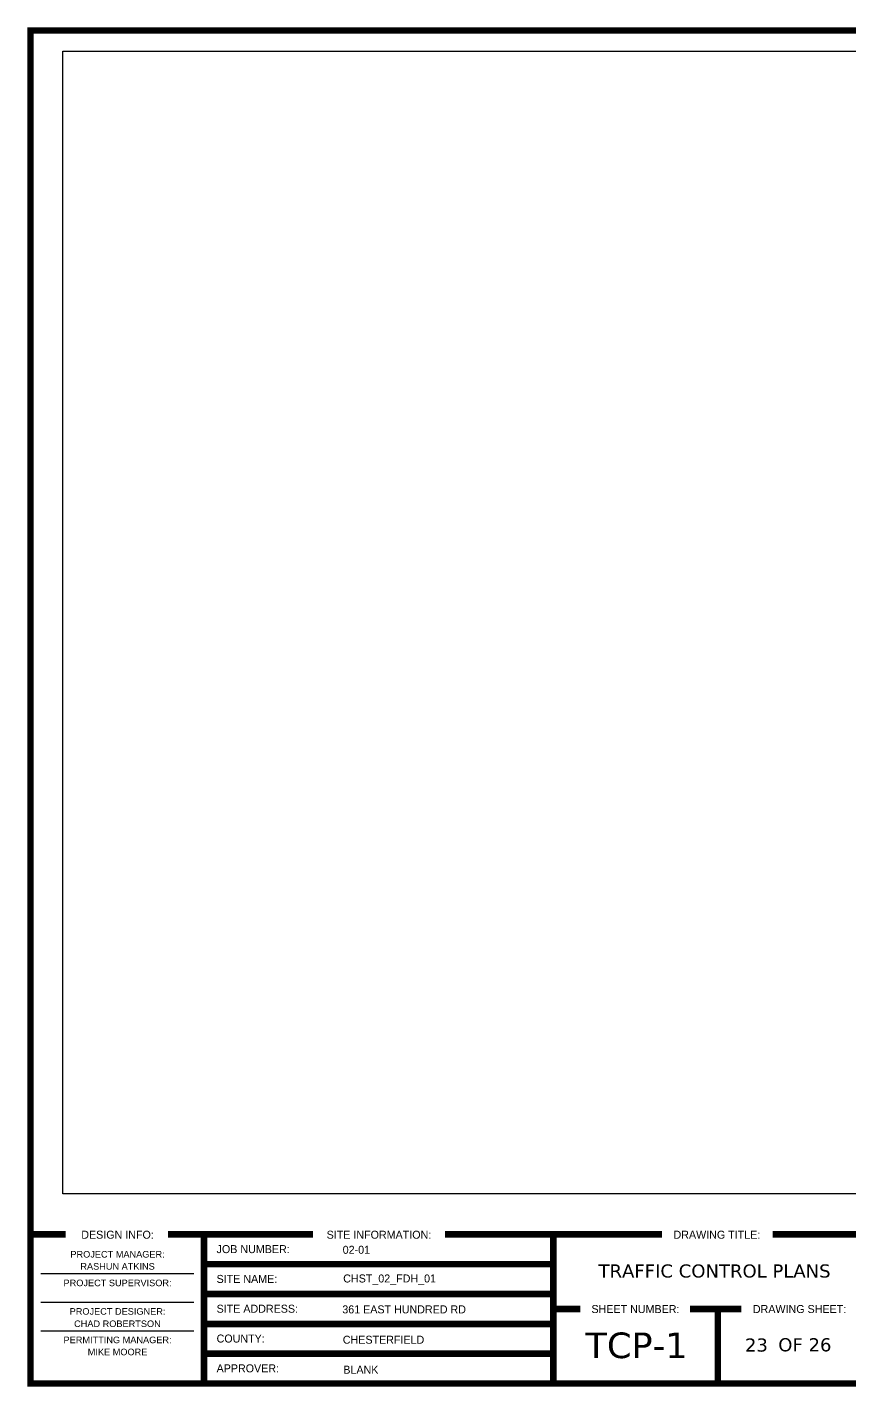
# Paper-space layout 'TCP-1' of a CAD drawing. Extents: x 0.2 to 16.8, y 0.2 to 14.8.
# Drawn here: x 0.23 to 6.49, y 0.22 to 10.57 of the extents above; entities that cross this region are included whole.
import ezdxf
from ezdxf.enums import TextEntityAlignment as Align

# ---------------------------------------------------------------- set-up
doc = ezdxf.new("R2010")
doc.units = 0
doc.header["$MEASUREMENT"] = 0
doc.linetypes.add('TEST', pattern=[95.846331, 41.216495, -5.729725, 7.441326, -7.70708, 25.513098, -8.238607])
doc.layers.get('DefPoints').update_dxf_attribs({"color": 1, "lineweight": 0})
doc.layers.add('Default', color=7, linetype='Continuous', lineweight=25)
doc.styles.add('Arial', font='arial.ttf')
doc.styles.add('MCI', font='FRADM.TTF')
doc.styles.add('Verdana', font='verdana.ttf')
picture_1 = doc.add_image_def('image2.png', size_in_pixel=(649, 765))

# ---------------------------------------------------------------- blocks, each defined once
blk = doc.blocks.new('ALL PAGES BORDER')
at = {"color": 0, "const_width": 0.05}
for points in [[(0.251, 1.382), (0.251, 0.246), (16.753, 0.246), (16.753, 1.382), (8.427, 1.382)], [(0.519, 1.382), (0.251, 1.382)], [(1.298, 1.382), (1.573, 1.382)], [(2.401, 1.382), (1.573, 1.382)], [(5.06, 1.382), (3.407, 1.382)], [(4.231, 0.246), (4.231, 1.382)], [(7.539, 1.382), (5.901, 1.382)], [(1.573, 1.155), (4.231, 1.155)], [(1.573, 0.928), (4.231, 0.928)], [(4.437, 0.814), (4.231, 0.814)], [(5.662, 0.814), (5.272, 0.814)], [(5.484, 0.814), (5.484, 0.246)], [(1.573, 0.7), (4.231, 0.7)], [(1.573, 0.473), (4.231, 0.473)]]:
    blk.add_lwpolyline(points, dxfattribs=at)
at = {"color": 0}
blk.add_lwpolyline([(1.573, 1.382, 0.05, 0.05, 0), (1.573, 0.246, 0, 0, 0)], format="xyseb", dxfattribs=at)
at = {"color": 0, "linetype": 'TEST'}
for points in [[(1.494, 1.08), (0.33, 1.08)], [(1.494, 0.862), (0.33, 0.862)], [(1.494, 0.645), (0.33, 0.645)]]:
    blk.add_lwpolyline(points, dxfattribs=at)
for p in [(1.573, 1.155), (1.573, 0.928), (1.573, 0.7), (1.573, 0.473)]:
    blk.add_point(p)
at = {"transparency": 33554687}
for s, height, style, p in [('DESIGN INFO:', 0.06092, 'MCI', (0.914, 1.379)), ('SITE INFORMATION:', 0.06092, 'MCI', (2.904, 1.379)), ('DRAWING TITLE:', 0.06092, 'MCI', (5.477, 1.379)), ('PROJECT MANAGER:', 0.05, 'Arial', (0.914, 1.23)), ('RASHUN ATKINS', 0.05, 'Arial', (0.914, 1.138)), ('PROJECT SUPERVISOR:', 0.05, 'Arial', (0.914, 1.012)), ('SHEET NUMBER:', 0.06092, 'MCI', (4.857, 0.813)), ('DRAWING SHEET:', 0.06092, 'MCI', (6.106, 0.813)), ('PROJECT DESIGNER:', 0.05, 'Arial', (0.914, 0.795)), ('PERMITTING MANAGER:', 0.05, 'Arial', (0.914, 0.578)), ('MIKE MOORE', 0.05, 'Arial', (0.914, 0.486))]:
    blk.add_text(s, height=height, dxfattribs=dict(at, style=style)).set_placement(p, align=Align.MIDDLE_CENTER)
at = {"ltscale": 0.01, "attachment_point": 4, "style": 'MCI'}
for s, insert, char_height, width in [('JOB NUMBER:', (1.668, 1.269), 0.06092, 0.57071), ('02-01', (2.628, 1.264), 0.0609, 1.53334), ('SITE NAME:', (1.668, 1.042), 0.0609, 0.57071), ('CHST_02_FDH_01', (2.632, 1.037), 0.06092, 1.54478), ('SITE ADDRESS:', (1.668, 0.815), 0.06092, 0.61083), ('361 EAST HUNDRED RD', (2.625, 0.81), 0.06092, 1.41099), ('COUNTY:', (1.668, 0.588), 0.0609, 0.57071), ('CHESTERFIELD', (2.629, 0.579), 0.06092, 1.54706), ('APPROVER:', (1.668, 0.361), 0.0609, 0.57071)]:
    blk.add_mtext(s, dxfattribs=dict(at, insert=insert, char_height=char_height, width=width))
at = {"insert": (0.913, 0.726), "char_height": 0.05, "width": 0.70597, "attachment_point": 2, "style": 'Arial'}
blk.add_mtext('CHAD ROBERTSON', dxfattribs=at)
at = {"layer": 'DefPoints', "ltscale": 0.01, "insert": (2.633, 0.351), "char_height": 0.0609, "width": 1.54706, "attachment_point": 4, "style": 'MCI'}
blk.add_mtext('BLANK', dxfattribs=at)
blk = doc.blocks.new('TCP 1')
at = {"color": 0, "linetype": 'Continuous'}
blk.add_lwpolyline([(14.752, 10.549, 0.05, 0.05, 0), (0.251, 10.549, 0.05, 0.05, 0), (0.251, 0.246, 0.05, 0.05, 0), (16.753, 0.246, 0.05, 0.05, 0), (16.753, 10.549, 0.05, 0.05, 0), (16.356, 10.549, 0.05, 0.05, 0), (15.15, 10.549, 0.05, 0.05, 0)], format="xyseb", close=True, dxfattribs=at)
at = {"layer": 'Default'}
blk.add_blockref('ALL PAGES BORDER', (0, 0), dxfattribs=at)
at = {"style": 'Verdana'}
for s, height, p in [('TRAFFIC CONTROL PLANS', 0.1, (5.459, 1.103)), ('TCP-1', 0.1947, (4.865, 0.537))]:
    blk.add_text(s, height=height, dxfattribs=at).set_placement(p, align=Align.MIDDLE_CENTER)
at = {"insert": (5.944, 0.54), "char_height": 0.1, "attachment_point": 4, "style": 'Verdana'}
blk.add_mtext('OF 26', dxfattribs=at)
at = {"layer": 'Default', "ltscale": 0.01}
image = blk.add_image(picture_1, insert=(0.497, 1.691), size_in_units=(7.382, 8.701), dxfattribs=at)
image.dxf.flags = 7

psp = doc.layouts.new('TCP-1')

# ---------------------------------------------------------------- block references
at = {"layer": 'Default'}
psp.add_blockref('TCP 1', (0, 0), dxfattribs=at)

# ---------------------------------------------------------------- texts
at = {"style": 'Verdana'}
psp.add_text('23', height=0.1, dxfattribs=at).set_placement((5.865, 0.539), align=Align.MIDDLE_RIGHT)

doc.saveas('drawing.dxf')
